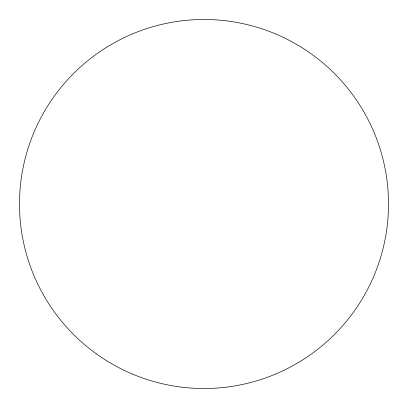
<?xml version="1.0" encoding="UTF-8"?>
<svg xmlns="http://www.w3.org/2000/svg" width="408" height="408" viewBox="0 0 408 408"><rect width="100%" height="100%" fill="white"/><g stroke="black" fill="none" stroke-linecap="round" stroke-linejoin="round"><path stroke-width="0.61" d="M96.334 353.843A184.513 184.513 0 0 0 387.6 222.319A184.513 184.513 0 0 0 128.066 35.838A184.513 184.513 0 0 0 96.334 353.843"/></g></svg>
